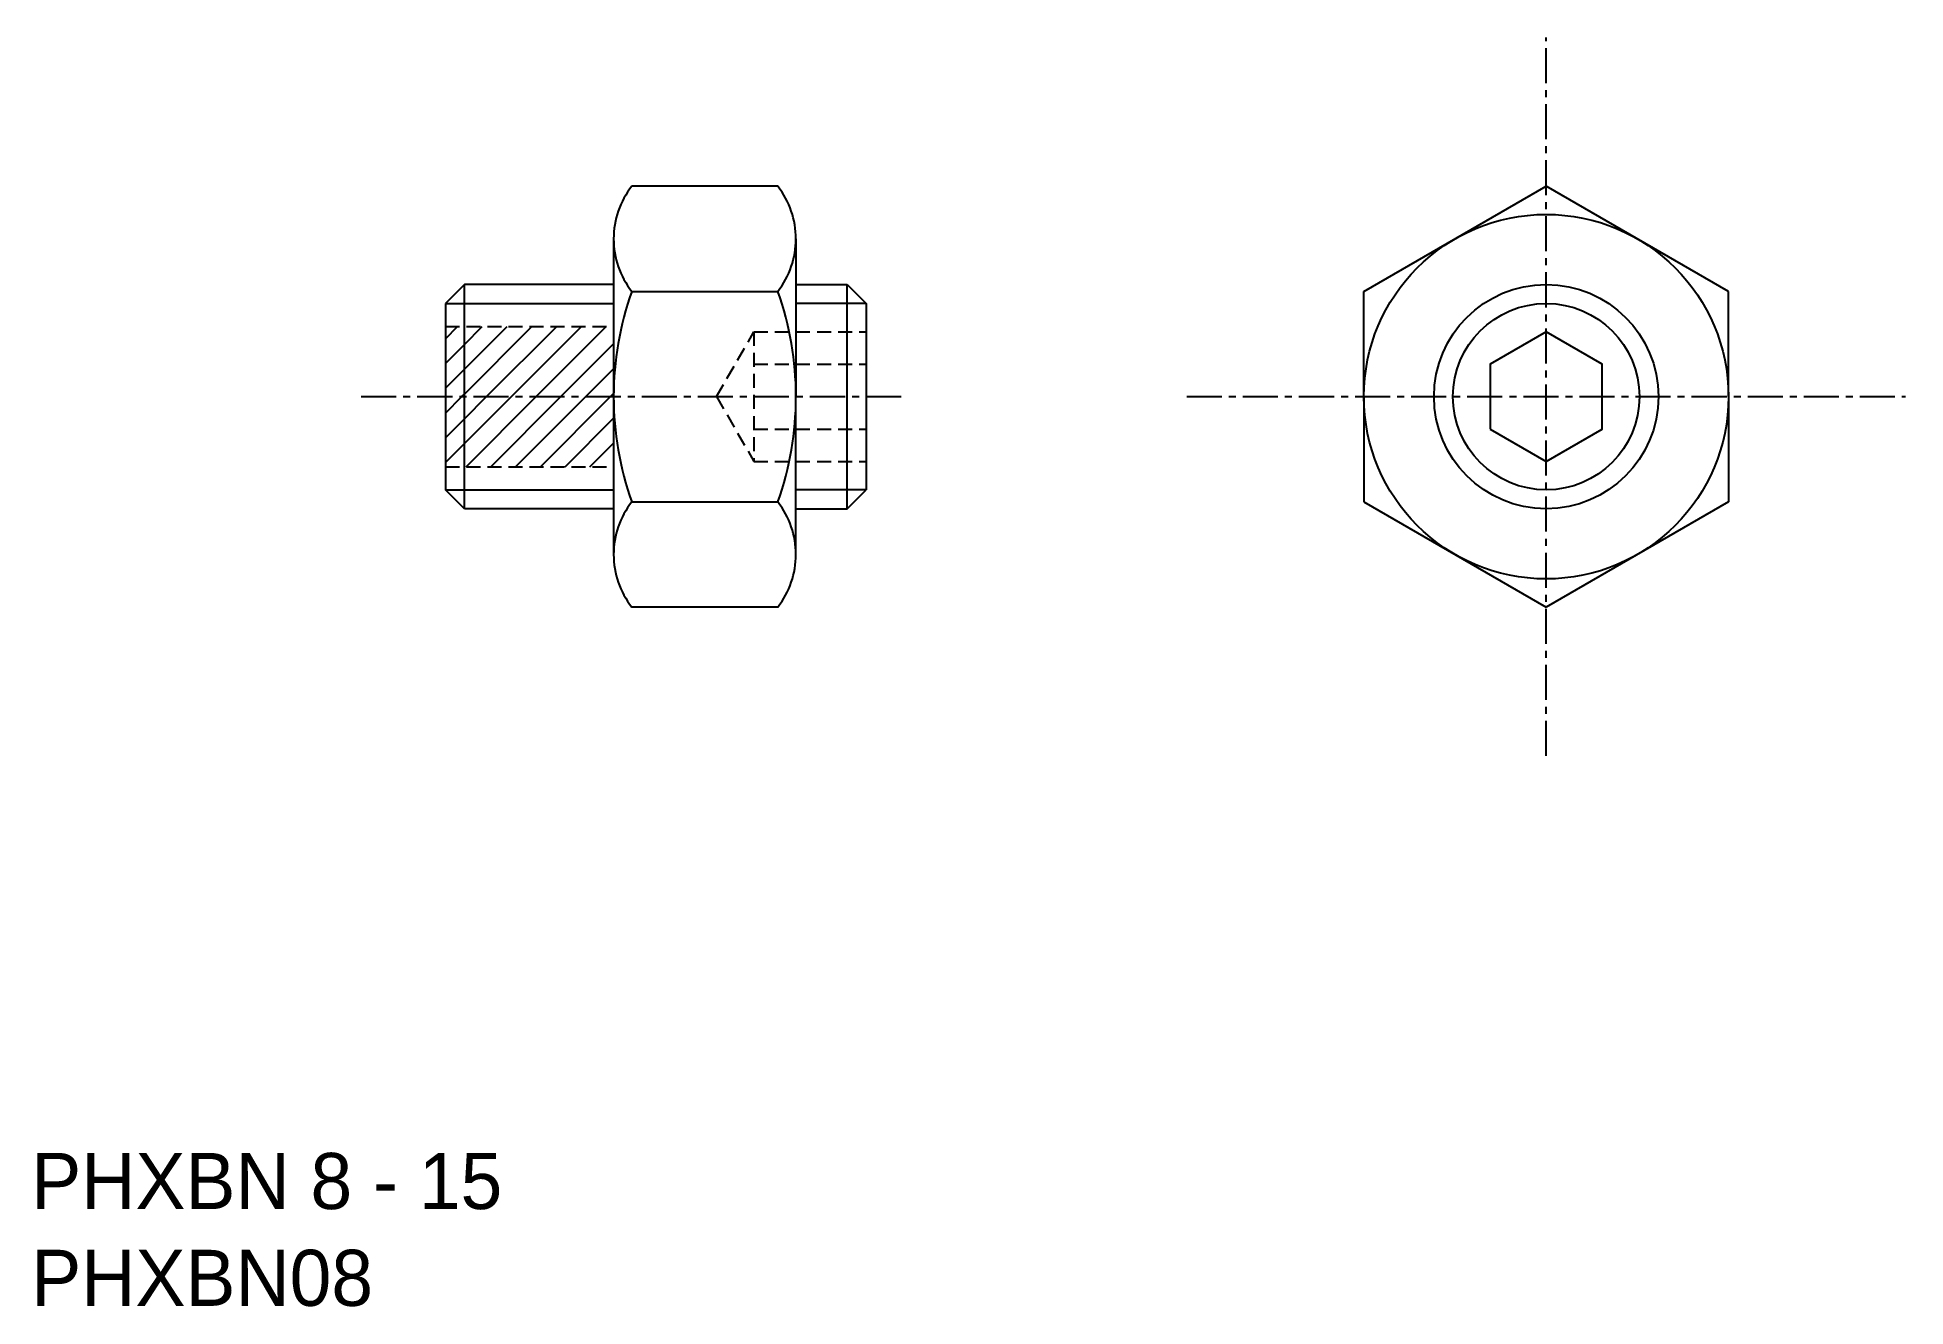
# Model space of a CAD drawing. Extents: x 35.6 to 102.2, y 16.5 to 61.8.
import ezdxf

# ---------------------------------------------------------------- set-up
doc = ezdxf.new("R2010")
doc.units = 0
doc.linetypes.add('CENTER', pattern=[2, 1.25, -0.25, 0.25, -0.25])
doc.linetypes.add('DASHED', pattern=[0.75, 0.5, -0.25])
doc.layers.get('0').update_dxf_attribs({"linetype": 'CONTINUOUS'})
doc.layers.add('CENTER', color=1, linetype='CENTER')

# ---------------------------------------------------------------- blocks, each defined once
blk = doc.blocks.new('*X18')
at = {"color": 0, "linetype": 'CONTINUOUS'}
for p, q in [((50.158, 51.042), (50.591, 51.475)), ((50.834, 49.066), (53.243, 51.475)), ((50.834, 49.95), (52.359, 51.475)), ((50.834, 50.834), (51.475, 51.475)), ((51.627, 48.975), (54.127, 51.475)), ((52.511, 48.975), (55.011, 51.475)), ((53.395, 48.975), (55.895, 51.475)), ((50.158, 50.158), (50.834, 50.834)), ((54.279, 48.975), (56.158, 50.854)), ((55.162, 48.975), (56.158, 49.97)), ((50.158, 49.274), (50.834, 49.95)), ((50.158, 48.39), (50.743, 48.975)), ((50.743, 48.975), (50.834, 49.066)), ((50.834, 47.299), (52.511, 48.975)), ((50.834, 48.182), (51.627, 48.975)), ((50.895, 46.475), (53.395, 48.975)), ((51.779, 46.475), (54.279, 48.975)), ((52.662, 46.475), (55.162, 48.975)), ((53.546, 46.475), (56.046, 48.975)), ((56.046, 48.975), (56.158, 49.087)), ((50.158, 47.506), (50.834, 48.182)), ((54.43, 46.475), (56.158, 48.203)), ((50.158, 46.622), (50.834, 47.299)), ((55.314, 46.475), (56.158, 47.319))]:
    blk.add_line(p, q, dxfattribs=at)

msp = doc.modelspace()

# ---------------------------------------------------------------- linework, layer by layer
at = {"color": 7, "linetype": 'CONTINUOUS'}
for p, q in [((62.013, 56.481), (56.802, 56.481)), ((82.908, 52.728), (89.408, 56.481)), ((95.908, 52.728), (89.408, 56.481)), ((56.158, 54.604), (56.158, 43.346)), ((62.658, 54.604), (62.658, 48.975)), ((50.834, 52.975), (50.158, 52.299)), ((56.158, 52.975), (50.834, 52.975)), ((50.834, 44.975), (50.834, 52.975)), ((56.802, 52.728), (62.013, 52.728)), ((62.658, 52.975), (64.481, 52.975)), ((64.481, 44.975), (64.481, 52.975)), ((64.481, 52.975), (65.158, 52.299)), ((82.908, 48.975), (82.908, 52.728)), ((95.908, 48.975), (95.908, 52.728)), ((50.158, 52.299), (50.158, 45.652)), ((65.158, 52.299), (65.158, 45.652)), ((62.658, 43.346), (62.658, 48.975)), ((82.908, 48.975), (82.908, 45.223)), ((95.908, 48.975), (95.908, 45.223)), ((50.834, 44.975), (50.158, 45.652)), ((64.481, 44.975), (65.158, 45.652)), ((56.158, 44.975), (50.834, 44.975)), ((56.802, 45.223), (62.013, 45.223)), ((62.658, 44.975), (64.481, 44.975)), ((82.908, 45.223), (89.408, 41.47)), ((95.908, 45.223), (89.408, 41.47)), ((62.013, 41.47), (56.802, 41.47))]:
    msp.add_line(p, q, dxfattribs=at)
at = {"color": 3, "linetype": 'CONTINUOUS'}
for p, q in [((50.158, 52.299), (56.158, 52.299)), ((65.158, 52.299), (62.658, 52.299)), ((50.158, 45.652), (56.158, 45.652)), ((65.158, 45.652), (62.658, 45.652))]:
    msp.add_line(p, q, dxfattribs=at)
at = {"color": 3, "linetype": 'DASHED'}
for p, q in [((50.158, 51.475), (56.158, 51.475)), ((56.158, 51.475), (56.158, 46.475)), ((59.824, 48.975), (61.158, 51.285)), ((61.158, 51.285), (65.158, 51.285)), ((61.158, 51.285), (61.158, 46.666)), ((61.158, 50.13), (65.158, 50.13)), ((59.824, 48.975), (61.158, 46.666)), ((61.158, 47.821), (65.158, 47.821)), ((61.158, 46.666), (65.158, 46.666)), ((50.158, 46.475), (56.158, 46.475))]:
    msp.add_line(p, q, dxfattribs=at)
at = {"color": 7, "linetype": 'CONTINUOUS'}
msp.add_lwpolyline([(87.408, 47.821), (89.408, 46.666), (91.408, 47.821), (91.408, 50.13), (89.408, 51.285), (87.408, 50.13)], close=True, dxfattribs=at)
for radius in [6.5, 4]:
    msp.add_circle((89.408, 48.975), radius, dxfattribs=at)
at = {"color": 3, "linetype": 'CONTINUOUS'}
msp.add_circle((89.408, 48.975), 3.324, dxfattribs=at)
at = {"color": 7, "linetype": 'CONTINUOUS'}
for centre, radius, start, end in [((59.212, 54.604), 3.054, 142.09349, 180), ((59.603, 54.604), 3.054, 0, 37.90651), ((59.212, 54.604), 3.054, 180, 217.90651), ((59.603, 54.604), 3.054, 322.09349, 0), ((67.408, 48.975), 11.25, 160.51378, 199.48622), ((51.408, 48.975), 11.25, 340.51378, 19.48622), ((59.212, 43.346), 3.054, 142.09349, 180), ((59.603, 43.346), 3.054, 0, 37.90651), ((59.212, 43.346), 3.054, 180, 217.90651), ((59.603, 43.346), 3.054, 322.09349, 0)]:
    msp.add_arc(centre, radius, start, end, dxfattribs=at)
at = {"layer": 'CENTER', "color": 1, "linetype": 'CENTER'}
for p, q in [((89.408, 36.16), (89.408, 61.79)), ((47.158, 48.975), (66.408, 48.975)), ((76.593, 48.975), (102.223, 48.975))]:
    msp.add_line(p, q, dxfattribs=at)

# ---------------------------------------------------------------- block references
at = {"color": 3, "linetype": 'CONTINUOUS'}
msp.add_blockref('*X18', (0, 0), dxfattribs=at)

# ---------------------------------------------------------------- texts
at = {"color": 7, "linetype": 'CONTINUOUS'}
for s, p in [('PHXBN 8 - 15', (35.391, 20)), ('PHXBN08', (35.391, 16.547))]:
    msp.add_text(s, height=2, dxfattribs=at).set_placement(p)

doc.saveas('drawing.dxf')
